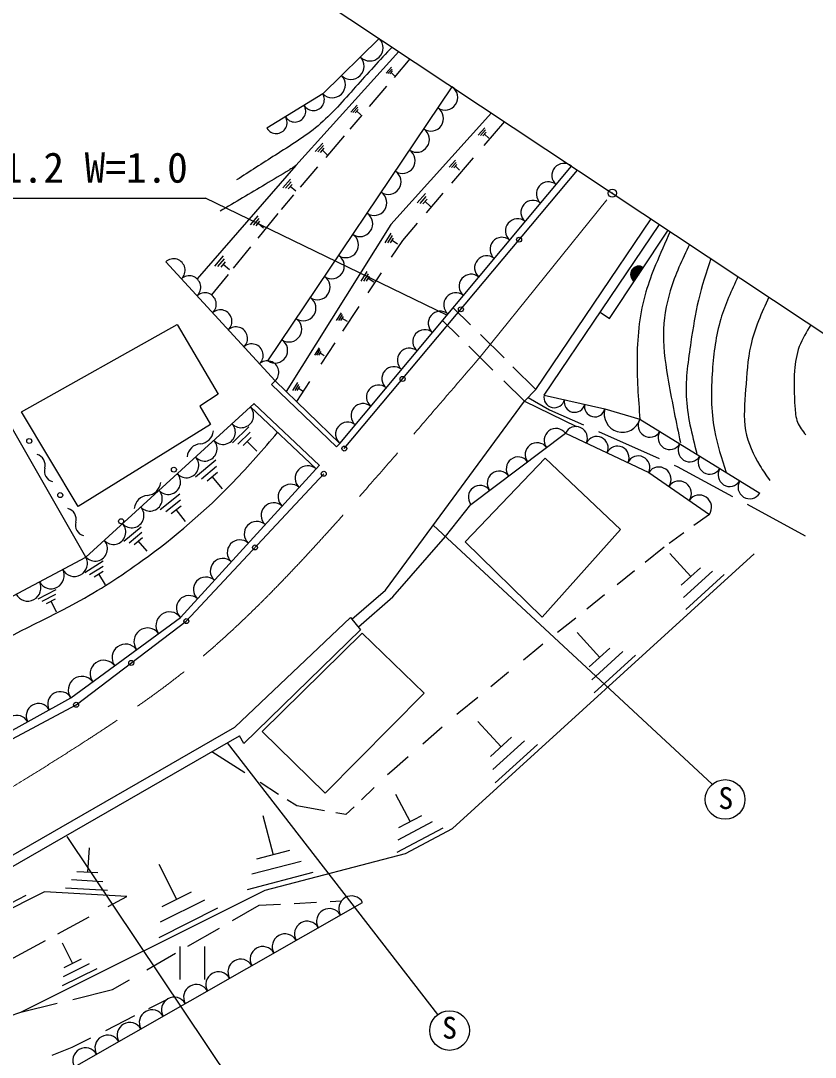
# Model space of a CAD drawing. Units: millimetres, scale not verified. Extents: x 40000 to 680000, y 20000 to 380000.
# Drawn here: x 466038 to 514056, y 272232 to 334894 of the extents above; entities that cross this region are included whole.
import ezdxf
from ezdxf.enums import TextEntityAlignment as Align

# ---------------------------------------------------------------- set-up
doc = ezdxf.new("R2010")
doc.units = ezdxf.units.MM
doc.header["$LTSCALE"] = 1000
doc.header["$PDMODE"] = 32
doc.header["$PDSIZE"] = 500
doc.linetypes.add('CHAIN', pattern=[18.5, 12, -1.5, 3.5, -1.5])
for name, color, linetype, lineweight in [('M-BGD', 7, 'Continuous', 25), ('M-BMK', 2, 'CHAIN', 13), ('M-BMK-SRVR', 3, 'Continuous', 25), ('M-STR-STR3', 7, 'Continuous', 25), ('M-STR-STRC', 7, 'Continuous', 25)]:
    doc.layers.add(name, color=color, linetype=linetype, lineweight=lineweight)
doc.layers.add('M-OTRS', color=6, linetype='Continuous')
doc.styles.add('ＭＳ ゴシック', font='')
doc.styles.get('ＭＳ ゴシック').set_extended_font_data('MS Gothic')

msp = doc.modelspace()

# ---------------------------------------------------------------- linework, layer by layer
at = {"layer": 'M-BGD'}
for p, q in [((487706, 333816), (484289, 330471)), ((488891, 333029), (482657, 326143)), ((489562, 332584), (488608, 331471)), ((488116, 331722), (488436, 332082)), ((488226, 331702), (488476, 331972)), ((488336, 331682), (488506, 331862)), ((488636, 331572), (488426, 331772)), ((480971, 314331), (492106, 330895)), ((488143, 330928), (487092, 329701)), ((484289, 330471), (480912, 328393)), ((485986, 329372), (486366, 329792)), ((486116, 329352), (486406, 329662)), ((486647, 329181), (485923, 328336)), ((486246, 329322), (486436, 329532)), ((486596, 329202), (486346, 329432)), ((494485, 329317), (488398, 322566)), ((493686, 327982), (494086, 328422)), ((495265, 328799), (494024, 327352)), ((485584, 327940), (484468, 326634)), ((493826, 327962), (494126, 328292)), ((493966, 327932), (494166, 328152)), ((494326, 327802), (494066, 328042)), ((483826, 326992), (484286, 327492)), ((483986, 326962), (484336, 327342)), ((484146, 326932), (484376, 327182)), ((484566, 326782), (484266, 327062)), ((493377, 326597), (492074, 325077)), ((482657, 326143), (476693, 319289)), ((483979, 326062), (482934, 324838)), ((485325, 309345), (499329, 326102)), ((485593, 309031), (499680, 325868)), ((491936, 326032), (492316, 326462)), ((492076, 326012), (492356, 326332)), ((492206, 325992), (492396, 326202)), ((492556, 325862), (492306, 326102)), ((481876, 324792), (482336, 325322)), ((482046, 324762), (482386, 325162)), ((482206, 324732), (482436, 325002)), ((482656, 324592), (482326, 324872)), ((482531, 324367), (481770, 323476)), ((489996, 323882), (490496, 324442)), ((490176, 323852), (490546, 324272)), ((490346, 323822), (490596, 324102)), ((490806, 323662), (490476, 323962)), ((491551, 324467), (490532, 323278)), ((479926, 322552), (480396, 323092)), ((480096, 322532), (480446, 322932)), ((480266, 322502), (480496, 322772)), ((481567, 323238), (480360, 321755)), ((497177, 312603), (504139, 322909)), ((480706, 322352), (480386, 322642)), ((488398, 322566), (482078, 312474)), ((490000, 322657), (489101, 321608)), ((497674, 312267), (504636, 322573)), ((501623, 316888), (505163, 322229)), ((488066, 321462), (488426, 322042)), ((488226, 321462), (488496, 321902)), ((488386, 321462), (488566, 321752)), ((489101, 321608), (488433, 320594)), ((488816, 321392), (488476, 321612)), ((479930, 321226), (478877, 319933)), ((481408, 313120), (474802, 320320)), ((477766, 320062), (478296, 320672)), ((477956, 320032), (478356, 320492)), ((478146, 320002), (478406, 320312)), ((478646, 319832), (478276, 320162)), ((486616, 319152), (486976, 319732)), ((486776, 319152), (487046, 319592)), ((487820, 319662), (487022, 318449)), ((478574, 319560), (477564, 318319)), ((486936, 319152), (487116, 319442)), ((487376, 319082), (487026, 319302)), ((485126, 316772), (485416, 317242)), ((485256, 316772), (485476, 317132)), ((486477, 317622), (485487, 316118)), ((492174, 317540), (493224, 316503)), ((501060, 317279), (501623, 316888)), ((466080, 311249), (475489, 316525)), ((475489, 316525), (477976, 312324)), ((485386, 316772), (485536, 317012)), ((485776, 316712), (485466, 316892)), ((491530, 316770), (492534, 315779)), ((493816, 315919), (495245, 314509)), ((485025, 315416), (484178, 314128)), ((493109, 315212), (494572, 313768)), ((483816, 314682), (484086, 315112)), ((483936, 314682), (484136, 315012)), ((484056, 314682), (484186, 314902)), ((484376, 314632), (484126, 314792)), ((495788, 313974), (497177, 312603)), ((481200, 312904), (481408, 313120)), ((481200, 312904), (485117, 309129)), ((481408, 313120), (485325, 309345)), ((482476, 312542), (482776, 313022)), ((482616, 312542), (482836, 312902)), ((483496, 313092), (482697, 311878)), ((482746, 312542), (482896, 312782)), ((495229, 313120), (496474, 311891)), ((477976, 312324), (476867, 311585)), ((483106, 312482), (482826, 312662)), ((497177, 312603), (496474, 311891)), ((496705, 312125), (497994, 311373)), ((497674, 312267), (501347, 311436)), ((469980, 302471), (480140, 311746)), ((476867, 311585), (477506, 310476)), ((483892, 307796), (479918, 311544)), ((484098, 308014), (480124, 311762)), ((488073, 300471), (496474, 311891)), ((496474, 311891), (499634, 310354)), ((501347, 311436), (503455, 310800)), ((469508, 305536), (466080, 311249)), ((497994, 311373), (500046, 310463)), ((469980, 302471), (465457, 310371)), ((477506, 310476), (469508, 305536)), ((478845, 309374), (479825, 310344)), ((503455, 310800), (510701, 306331)), ((479165, 309304), (479895, 310024)), ((479475, 309224), (479965, 309704)), ((493232, 305656), (498960, 309957)), ((498960, 309957), (503991, 307592)), ((500961, 310058), (504617, 308436)), ((480305, 308874), (479725, 309464)), ((485117, 309129), (485325, 309345)), ((476594, 307324), (477824, 308344)), ((492893, 303390), (497728, 308456)), ((497728, 308456), (502276, 304139)), ((475692, 298823), (484094, 308018)), ((476954, 307204), (477874, 307974)), ((505531, 308031), (505707, 307952)), ((505707, 307952), (509053, 306136)), ((476044, 298598), (484350, 307506)), ((477304, 307084), (477924, 307594)), ((478224, 306604), (477614, 307344)), ((503991, 307592), (507656, 305053)), ((474459, 305347), (475649, 306297)), ((474799, 305227), (475689, 305937)), ((475129, 305107), (475729, 305577)), ((475999, 304627), (475429, 305347)), ((491709, 303705), (493232, 305656)), ((509932, 305659), (513447, 303750)), ((507656, 305053), (506723, 304375)), ((472274, 303423), (473314, 304303)), ((472584, 303333), (473364, 303983)), ((502276, 304139), (497556, 298843)), ((506122, 303938), (505221, 303284)), ((472884, 303233), (473404, 303663)), ((473674, 302823), (473144, 303453)), ((488517, 300062), (491709, 303705)), ((497556, 298843), (492893, 303390)), ((492127, 286055), (510368, 302668)), ((504927, 303070), (503773, 302146)), ((505266, 302682), (506536, 301292)), ((460125, 297250), (469980, 302471)), ((469920, 301538), (471020, 302238)), ((470200, 301408), (471020, 301928)), ((470480, 301268), (471020, 301618)), ((471170, 300788), (470750, 301448)), ((503138, 301637), (502085, 300793)), ((507116, 301822), (505956, 300762)), ((507836, 301622), (506096, 300032)), ((508546, 301422), (506226, 299302)), ((467090, 299952), (468180, 300512)), ((467340, 299812), (468160, 300232)), ((486050, 298712), (488073, 300471)), ((501328, 300186), (500253, 299325)), ((467590, 299662), (468140, 299942)), ((468200, 299142), (467870, 299802)), ((486444, 298259), (488517, 300062)), ((469066, 293951), (475692, 298823)), ((469383, 293542), (476044, 298598)), ((478969, 292181), (485970, 298808)), ((485970, 298808), (486577, 298079)), ((499579, 298785), (498486, 297910)), ((486577, 298079), (479512, 291208)), ((486676, 297864), (480631, 291935)), ((490417, 294237), (486676, 297864)), ((499656, 297902), (501026, 296402)), ((497599, 297198), (497104, 296802)), ((497104, 296802), (496425, 296247)), ((501646, 296972), (500396, 295832)), ((502416, 296762), (500546, 295052)), ((503186, 296542), (500686, 294262)), ((495526, 295513), (494450, 294635)), ((459945, 288930), (469066, 293951)), ((484431, 288193), (490417, 294237)), ((493656, 293986), (492518, 293057)), ((460034, 288527), (469383, 293542)), ((492518, 293057), (492390, 292946)), ((464009, 283579), (478969, 292181)), ((491510, 292183), (490340, 291168)), ((493666, 292532), (495066, 291002)), ((464279, 283042), (479268, 291661)), ((479512, 291208), (479268, 291661)), ((480631, 291935), (484431, 288193)), ((495696, 291582), (494426, 290422)), ((496486, 291362), (494576, 289622)), ((497266, 291142), (494716, 288822)), ((479585, 289420), (477583, 290692)), ((489457, 290402), (488456, 289534)), ((488456, 289534), (488211, 289300)), ((481619, 288127), (480505, 288835)), ((487407, 288534), (486638, 287800)), ((482727, 287424), (482130, 287803)), ((488686, 288132), (489576, 286462)), ((484395, 287129), (482727, 287424)), ((485694, 286900), (485071, 287010)), ((486182, 287365), (485694, 286900)), ((480666, 286852), (481286, 284472)), ((490906, 286462), (488826, 285352)), ((490266, 286832), (488876, 286092)), ((491546, 286082), (488766, 284612)), ((489289, 284552), (492127, 286055)), ((470166, 284892), (470076, 283412)), ((482276, 284732), (480296, 284212)), ((480816, 282340), (489289, 284552)), ((474376, 283912), (475446, 281782)), ((482986, 284072), (480006, 283292)), ((470706, 283372), (469436, 283442)), ((483686, 283402), (479716, 282362)), ((470996, 282842), (469096, 282952)), ((467483, 282241), (462242, 279607)), ((466356, 282002), (464946, 281292)), ((466040, 274952), (480816, 282340)), ((472454, 281945), (467483, 282241)), ((471286, 282312), (468746, 282462)), ((476336, 282222), (474556, 281332)), ((469283, 271652), (486698, 281596)), ((471330, 281340), (472454, 281945)), ((477136, 281732), (474466, 280402)), ((478842, 280502), (480440, 281422)), ((480440, 281422), (481728, 281490)), ((482567, 281535), (483909, 281606)), ((484736, 281650), (485419, 281687)), ((477936, 281242), (474376, 279462)), ((468281, 279698), (470174, 280717)), ((476142, 278948), (478045, 280044)), ((464614, 277723), (467526, 279291)), ((468546, 279152), (469176, 277902)), ((475647, 278924), (475647, 276924)), ((477147, 278924), (477147, 276924)), ((473655, 277517), (475390, 278516)), ((470166, 277872), (468596, 277092)), ((469696, 278162), (468646, 277642)), ((470636, 277582), (468546, 276542)), ((471591, 276330), (472613, 276917)), ((469181, 275732), (471591, 276330)), ((473775, 275178), (474904, 275750)), ((466040, 274952), (468237, 275497)), ((440579, 266521), (466040, 274952)), ((471171, 273859), (472930, 274750)), ((469149, 272835), (470275, 273405)), ((467947, 272364), (469149, 272835))]:
    msp.add_line(p, q, dxfattribs=at)
for centre in [(496159, 321659), (492637, 317449), (489115, 313240), (466553, 309485), (485593, 309031), (475293, 307757), (484350, 307506), (468426, 306216), (472103, 304636), (480197, 303052), (476044, 298598), (472713, 296070), (469383, 293542)]:
    msp.add_circle(centre, 150, dxfattribs=at)
for centre, radius, start, end in [((487137, 333258), 797, 224.38531, 44.38531), ((485998, 332143), 797, 224.38531, 44.38531), ((484859, 331029), 797, 224.38531, 44.38531), ((491678, 330258), 768, 236.08749, 56.08749), ((483727, 330125), 661, 211.6075, 31.6075), ((482601, 329432), 661, 211.6075, 31.6075), ((490822, 328984), 768, 236.08749, 56.08749), ((481475, 328739), 661, 211.6075, 31.6075), ((489965, 327710), 768, 236.08749, 56.08749), ((489108, 326436), 768, 236.08749, 56.08749), ((498862, 325543), 728, 50.11401, 230.11401), ((488252, 325162), 768, 236.08749, 56.08749), ((497929, 324426), 728, 50.11401, 230.11401), ((487395, 323887), 768, 236.08749, 56.08749), ((496995, 323309), 728, 50.11401, 230.11401), ((486539, 322613), 768, 236.08749, 56.08749), ((496061, 322192), 728, 50.11401, 230.11401), ((485682, 321339), 768, 236.08749, 56.08749), ((495128, 321075), 728, 50.11401, 230.11401), ((475273, 319806), 698, 312.53485, 132.53485), ((484825, 320065), 768, 236.08749, 56.08749), ((494194, 319958), 728, 50.11401, 230.11401), ((503393, 319559), 500, 56.46537, 236.46537), ((503393, 319559), 500, 56.46537, 236.46537), ((503393, 319559), 450, 56.46537, 236.46537), ((503393, 319559), 400, 56.46537, 236.46537), ((503393, 319559), 350, 56.46537, 236.46537), ((503393, 319559), 300, 56.46537, 236.46537), ((503393, 319559), 250, 56.46537, 236.46537), ((503393, 319559), 200, 56.46537, 236.46537), ((503393, 319559), 150, 56.46537, 236.46537), ((503393, 319559), 100, 56.46537, 236.46537), ((503393, 319559), 50, 56.46537, 236.46537), ((476217, 318777), 698, 312.53485, 132.53485), ((483969, 318791), 768, 236.08749, 56.08749), ((493261, 318840), 728, 50.11401, 230.11401), ((477161, 317749), 698, 312.53485, 132.53485), ((492327, 317723), 728, 50.11401, 230.11401), ((483112, 317517), 768, 236.08749, 56.08749), ((478105, 316720), 698, 312.53485, 132.53485), ((491393, 316606), 728, 50.11401, 230.11401), ((482256, 316243), 768, 236.08749, 56.08749), ((479048, 315691), 698, 312.53485, 132.53485), ((490460, 315489), 728, 50.11401, 230.11401), ((479992, 314663), 698, 312.53485, 132.53485), ((481399, 314968), 768, 236.08749, 56.08749), ((489526, 314372), 728, 50.11401, 230.11401), ((480936, 313634), 698, 312.53485, 132.53485), ((488593, 313255), 728, 50.11401, 230.11401), ((487659, 312138), 728, 50.11401, 230.11401), ((498286, 312129), 628, 167.25779, 347.25779), ((479366, 311039), 748, 222.39362, 42.39362), ((486726, 311021), 728, 50.11401, 230.11401), ((499510, 311852), 628, 167.25779, 347.25779), ((500734, 311575), 628, 167.25779, 347.25779), ((502401, 311118), 1101, 163.20024, 343.20024), ((478262, 310031), 748, 222.39362, 42.39362), ((485792, 309904), 728, 50.11401, 230.11401), ((498388, 309527), 716, 36.89528, 216.89528), ((499589, 309661), 695, 334.825, 154.825), ((504058, 310428), 710, 148.33596, 328.33596), ((476812, 310192), 878, 274.93266, 353.83079), ((500847, 309070), 695, 334.825, 154.825), ((505266, 309683), 710, 148.33596, 328.33596), ((476963, 308443), 878, 94.93266, 173.83079), ((477157, 309023), 748, 222.39362, 42.39362), ((497242, 308667), 716, 36.89528, 216.89528), ((502104, 308479), 695, 334.825, 154.825), ((506474, 308938), 710, 148.33596, 328.33596), ((466861, 308033), 654, 343.78681, 75.83142), ((476053, 308015), 748, 222.39362, 42.39362), ((496096, 307806), 716, 36.89528, 216.89528), ((503362, 307888), 695, 334.825, 154.825), ((507682, 308193), 710, 148.33596, 328.33596), ((468118, 307668), 654, 163.78681, 255.83142), ((483380, 307235), 760, 47.57558, 227.57558), ((504602, 307169), 743, 325.29195, 145.29195), ((508889, 307448), 710, 148.33596, 328.33596), ((474949, 307007), 748, 222.39362, 42.39362), ((494950, 306946), 716, 36.89528, 216.89528), ((505823, 306323), 743, 325.29195, 145.29195), ((510097, 306703), 710, 148.33596, 328.33596), ((473845, 305999), 748, 222.39362, 42.39362), ((473622, 307071), 878, 274.93266, 353.83079), ((482355, 306114), 760, 47.57558, 227.57558), ((493805, 306086), 716, 36.89528, 216.89528), ((473773, 305321), 878, 94.93266, 173.83079), ((507045, 305476), 743, 325.29195, 145.29195), ((468734, 304764), 654, 343.78681, 75.83142), ((472740, 304991), 748, 222.39362, 42.39362), ((481329, 304992), 760, 47.57558, 227.57558), ((469990, 304399), 654, 163.78681, 255.83142), ((480304, 303871), 760, 47.57558, 227.57558), ((471636, 303983), 748, 222.39362, 42.39362), ((470532, 302975), 748, 222.39362, 42.39362), ((479279, 302749), 760, 47.57558, 227.57558), ((469276, 302098), 797, 207.91218, 27.91218), ((478254, 301627), 760, 47.57558, 227.57558), ((467868, 301352), 797, 207.91218, 27.91218), ((466460, 300606), 797, 207.91218, 27.91218), ((477229, 300506), 760, 47.57558, 227.57558), ((476204, 299384), 760, 47.57558, 227.57558), ((475029, 298336), 822, 36.33173, 216.33173), ((473704, 297362), 822, 36.33173, 216.33173), ((472379, 296387), 822, 36.33173, 216.33173), ((471054, 295413), 822, 36.33173, 216.33173), ((469729, 294438), 822, 36.33173, 216.33173), ((468415, 293592), 744, 28.83228, 208.83228), ((467112, 292875), 744, 28.83228, 208.83228), ((465809, 292158), 744, 28.83228, 208.83228), ((486028, 281213), 771, 29.72583, 209.72583), ((484688, 280449), 771, 29.72583, 209.72583), ((483349, 279684), 771, 29.72583, 209.72583), ((482009, 278919), 771, 29.72583, 209.72583), ((480670, 278154), 771, 29.72583, 209.72583), ((479330, 277389), 771, 29.72583, 209.72583), ((477990, 276624), 771, 29.72583, 209.72583), ((476651, 275859), 771, 29.72583, 209.72583), ((475311, 275094), 771, 29.72583, 209.72583), ((473972, 274329), 771, 29.72583, 209.72583), ((472632, 273565), 771, 29.72583, 209.72583), ((471293, 272800), 771, 29.72583, 209.72583), ((469953, 272035), 771, 29.72583, 209.72583)]:
    msp.add_arc(centre, radius, start, end, dxfattribs=at)
for points, knots in [([(488477, 333304), (487737, 332505), (486998, 331707), (486270, 330890), (485545, 330077), (484832, 329246), (484006, 328548), (483212, 327878), (482315, 327330), (481429, 326772), (480642, 326276), (479865, 325773), (479087, 325269)], [0, 0, 0, 0, 1, 1, 1, 2, 2, 2, 3, 3, 3, 4, 4, 4, 4]), ([(482657, 326143), (482592, 326094), (482528, 326046), (482462, 326000), (482396, 325954), (482328, 325911), (482260, 325868), (481783, 325569), (481297, 325286), (480812, 325001), (479901, 324465), (478996, 323921), (478090, 323376)], [0, 0, 0, 0, 1, 1, 1, 2, 2, 2, 3, 3, 3, 4, 4, 4, 4]), ([(505284, 322149), (504985, 321479), (504685, 320808), (504407, 320128), (504188, 319595), (503983, 319055), (503821, 318503), (503450, 317240), (503308, 315909), (503288, 314587), (503269, 313319), (503362, 312060), (503455, 310800)], [0, 0, 0, 0, 1, 1, 1, 2, 2, 2, 3, 3, 3, 4, 4, 4, 4]), ([(506459, 321369), (506020, 320454), (505581, 319539), (505289, 318570), (505032, 317714), (504890, 316815), (504882, 315921), (504873, 314956), (505020, 313996), (505188, 313043), (505403, 311821), (505652, 310611), (505901, 309401)], [0, 0, 0, 0, 1, 1, 1, 2, 2, 2, 3, 3, 3, 4, 4, 4, 4]), ([(507742, 320518), (507470, 319687), (507197, 318856), (506996, 318010), (506797, 317173), (506667, 316320), (506537, 315463), (506374, 314378), (506211, 313284), (506257, 312202), (506307, 311038), (506601, 309889), (506894, 308739)], [0, 0, 0, 0, 1, 1, 1, 2, 2, 2, 3, 3, 3, 4, 4, 4, 4]), ([(509384, 319428), (508996, 318585), (508608, 317743), (508346, 316863), (508047, 315862), (507911, 314812), (507836, 313756), (507751, 312542), (507746, 311321), (507964, 310139), (508123, 309276), (508400, 308434), (508677, 307593)], [0, 0, 0, 0, 1, 1, 1, 2, 2, 2, 3, 3, 3, 4, 4, 4, 4]), ([(511250, 318189), (510816, 317228), (510382, 316267), (510154, 315259), (509960, 314400), (509917, 313507), (509848, 312610), (509785, 311770), (509700, 310926), (509848, 310114), (509985, 309371), (510317, 308655), (510714, 308000), (510900, 307694), (511100, 307401), (511300, 307109)], [0, 0, 0, 0, 1, 1, 1, 2, 2, 2, 3, 3, 3, 4, 4, 4, 5, 5, 5, 5]), ([(513785, 316507), (513524, 316084), (513263, 315660), (513091, 315200), (512918, 314735), (512836, 314232), (512798, 313735), (512743, 313016), (512780, 312308), (512825, 311577), (512845, 311247), (512867, 310913), (512984, 310618), (513094, 310342), (513288, 310101), (513482, 309859)], [0, 0, 0, 0, 1, 1, 1, 2, 2, 2, 3, 3, 3, 4, 4, 4, 5, 5, 5, 5]), ([(444517, 295570), (446424, 294764), (448330, 293958), (450295, 293798), (451929, 293665), (453604, 293978), (455318, 294018), (456717, 294051), (458143, 293900), (459415, 294283), (460608, 294641), (461666, 295467), (462764, 296177), (464902, 297560), (467194, 298504), (469373, 299702), (470756, 300463), (472095, 301326), (473383, 302257), (475354, 303683), (477208, 305268), (478890, 307016), (479815, 307976), (480687, 308986), (481560, 309995)], [0, 0, 0, 0, 1, 1, 1, 2, 2, 2, 3, 3, 3, 4, 4, 4, 5, 5, 5, 6, 6, 6, 7, 7, 7, 8, 8, 8, 8])]:
    msp.add_open_spline(points, degree=3, knots=knots, dxfattribs=at)
at = {"layer": 'M-BMK'}
msp.add_line((493931, 314719), (501788, 324470), dxfattribs=at)
msp.add_open_spline([(461701, 286229), (464529, 287946), (467356, 289662), (470134, 291465), (472230, 292825), (474297, 294234), (476236, 295804), (477976, 297212), (479613, 298750), (481185, 300346), (483230, 302422), (485166, 304596), (487084, 306787), (489384, 309416), (491658, 312067), (493931, 314719)], degree=3, knots=[0, 0, 0, 0, 1, 1, 1, 2, 2, 2, 3, 3, 3, 4, 4, 4, 5, 5, 5, 5], dxfattribs=at)
at = {"layer": 'M-BMK-SRVR'}
msp.add_line((465647, 348456), (530544, 305384), dxfattribs=at)
at = {"layer": 'M-OTRS'}
msp.add_point((501788, 324470), dxfattribs=at)
at = {"layer": 'M-STR-STR3'}
for p in [(457236, 324166), (491795, 317087)]:
    msp.add_line(p, (477208, 324166), dxfattribs=at)
at = {"layer": 'M-STR-STRC'}
for p, q in [((507829, 288734), (490967, 304405)), ((491246, 274815), (478533, 291238)), ((480000, 268927), (468840, 285587))]:
    msp.add_line(p, q, dxfattribs=at)
for centre in [(508603, 287817), (491958, 273849)]:
    msp.add_circle(centre, 1200, dxfattribs=at)

# ---------------------------------------------------------------- texts
at = {"layer": 'M-STR-STR3', "style": 'ＭＳ ゴシック'}
msp.add_text('BOX H=1.2 W=1.0', height=1833, dxfattribs=at).set_placement((457431, 324553), align=Align.BOTTOM_LEFT)
at = {"layer": 'M-STR-STRC', "style": 'ＭＳ ゴシック'}
for p in [(508200, 286844), (491505, 272962)]:
    msp.add_text('S', height=1320, dxfattribs=at).set_placement(p, align=Align.BOTTOM_LEFT)

doc.saveas('drawing.dxf')
